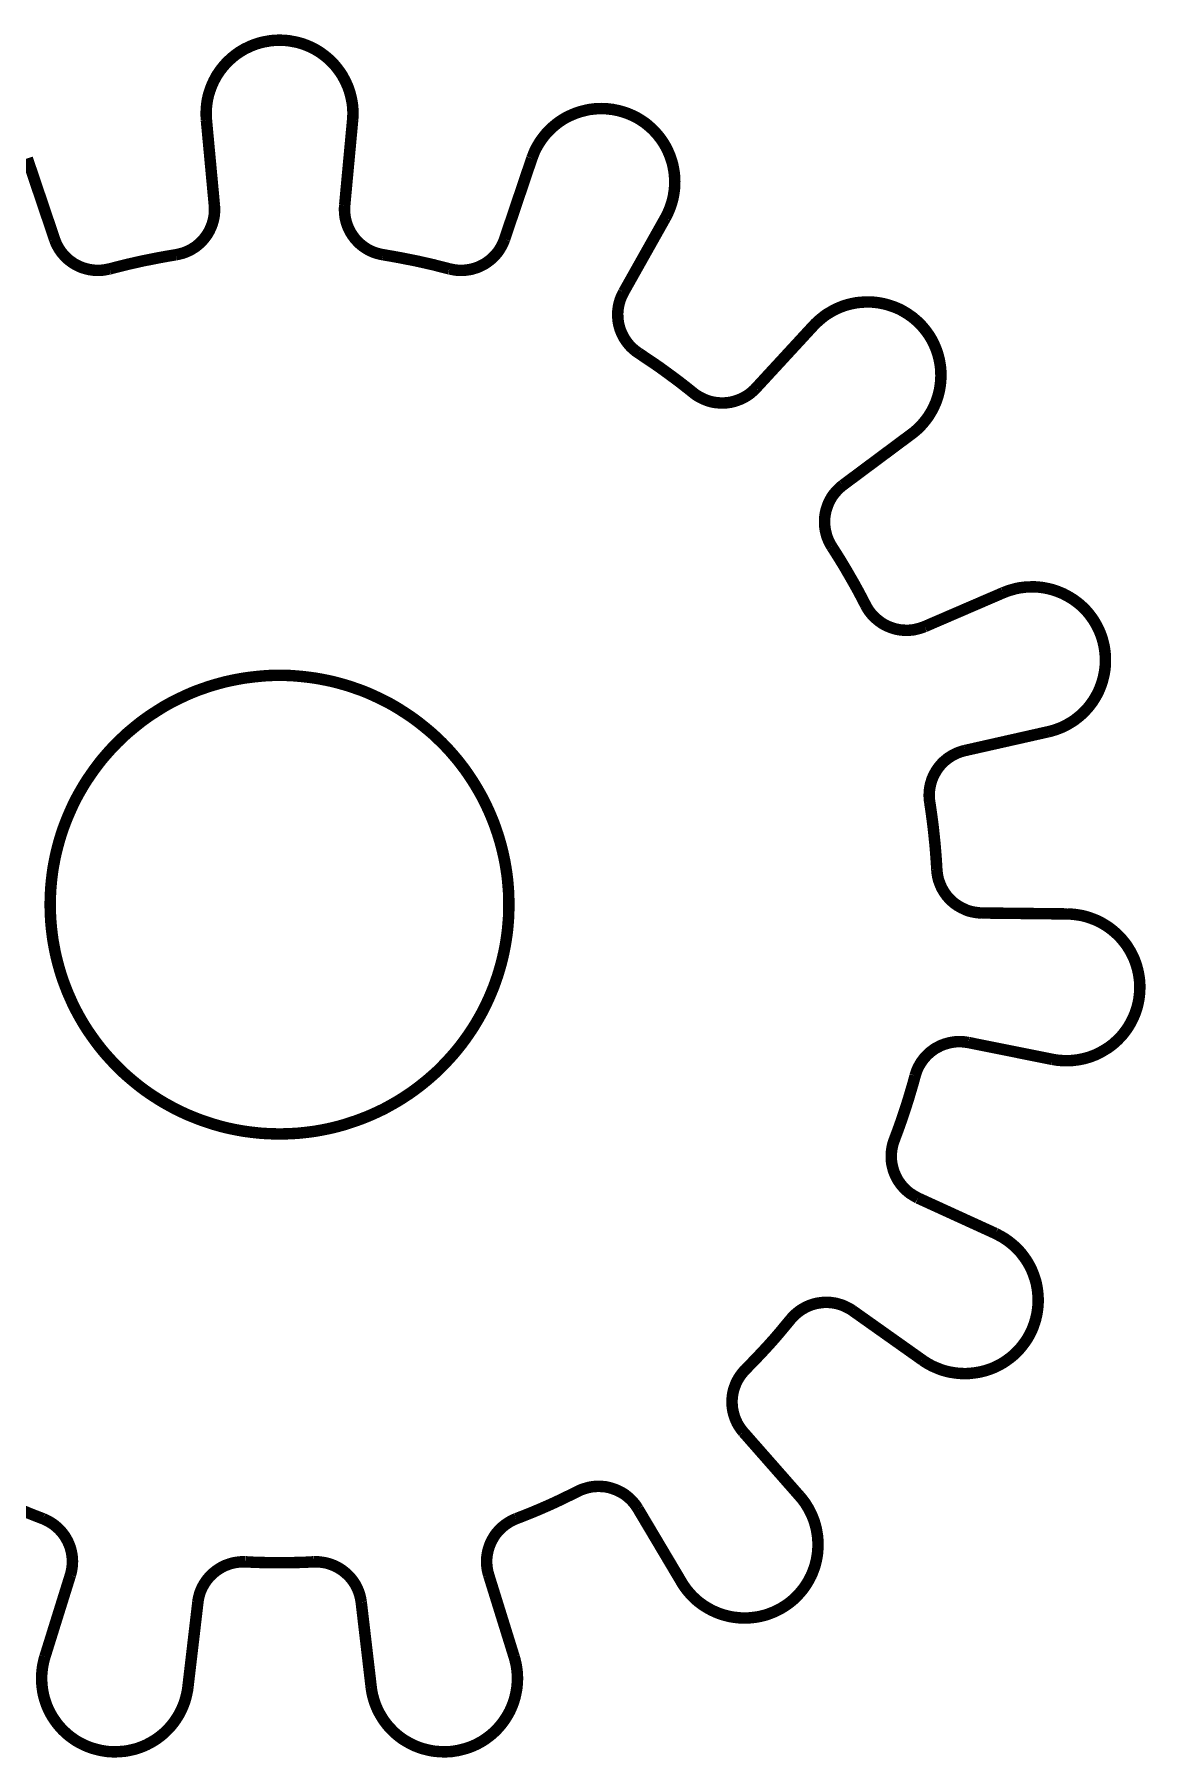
# Model space of a CAD drawing. Extents: x 1.1 to 21.8, y 1.7 to 15.4.
# Drawn here: x 5.935 to 6.889, y 10.286 to 11.765 of the extents above; entities that cross this region are included whole.
import ezdxf

# ---------------------------------------------------------------- set-up
doc = ezdxf.new("R2010")
doc.units = 0
doc.layers.get('0').update_dxf_attribs({"linetype": 'CONTINUOUS'})

msp = doc.modelspace()

# ---------------------------------------------------------------- linework, layer by layer
at = {"color": 0, "const_width": 0.00985}
for points in [[(6.20833, 11.691), (6.20856, 11.6936), (6.20861, 11.6961), (6.20861, 11.6986), (6.2085, 11.7011), (6.20828, 11.7037), (6.20796, 11.7062), (6.20751, 11.7087), (6.20697, 11.7111), (6.20638, 11.7136), (6.20568, 11.716), (6.20486, 11.7184), (6.20394, 11.7208), (6.2029, 11.723), (6.20182, 11.7253), (6.20063, 11.7275), (6.19938, 11.7298), (6.19803, 11.7319), (6.19656, 11.7339), (6.19504, 11.7359), (6.19347, 11.7379), (6.19179, 11.7398), (6.19, 11.7416), (6.18821, 11.7433), (6.18631, 11.745), (6.18431, 11.7466), (6.18229, 11.7481), (6.18024, 11.7496), (6.17589, 11.7522), (6.17367, 11.7533), (6.17139, 11.7544), (6.16906, 11.7554), (6.16667, 11.7563), (6.16428, 11.7571), (6.16183, 11.7578), (6.1594, 11.7584), (6.15696, 11.7588), (6.15446, 11.7593), (6.15192, 11.7596), (6.14942, 11.7598), (6.14692, 11.7599), (6.14437, 11.7599), (6.14182, 11.7598), (6.13932, 11.7596), (6.13683, 11.7593), (6.13433, 11.7588), (6.13183, 11.7584), (6.12939, 11.7578), (6.12696, 11.7571), (6.12457, 11.7563), (6.12224, 11.7554), (6.1199, 11.7544), (6.11762, 11.7533), (6.11535, 11.7522), (6.11317, 11.7509), (6.11106, 11.7496), (6.10894, 11.7481), (6.10693, 11.7466), (6.10499, 11.745), (6.10308, 11.7433), (6.10124, 11.7416), (6.0995, 11.7398), (6.09782, 11.7379), (6.09619, 11.7359), (6.09467, 11.7339), (6.09326, 11.7319), (6.09185, 11.7298), (6.0906, 11.7275), (6.08942, 11.7253), (6.08832, 11.723), (6.08735, 11.7208), (6.08643, 11.7184), (6.08561, 11.716), (6.08485, 11.7136), (6.08425, 11.7111), (6.08371, 11.7087), (6.08333, 11.7062), (6.08301, 11.7037), (6.08279, 11.7011), (6.08268, 11.6986), (6.08263, 11.6961), (6.08274, 11.6936), (6.0829, 11.691)], [(6.47678, 11.6073), (6.47797, 11.6095), (6.47906, 11.6118), (6.48008, 11.6142), (6.48101, 11.6165), (6.48182, 11.6189), (6.48253, 11.6213), (6.48318, 11.6237), (6.48372, 11.6262), (6.4841, 11.6287), (6.48449, 11.6312), (6.48469, 11.6337), (6.48481, 11.6362), (6.48486, 11.6388), (6.48475, 11.6413), (6.4846, 11.6438), (6.48432, 11.6463), (6.48394, 11.6488), (6.48346, 11.6513), (6.48292, 11.6538), (6.48221, 11.6562), (6.48144, 11.6586), (6.48058, 11.661), (6.4796, 11.6633), (6.47857, 11.6656), (6.47743, 11.6679), (6.47618, 11.6701), (6.47488, 11.6722), (6.47347, 11.6743), (6.47043, 11.6783), (6.46875, 11.6802), (6.46701, 11.6821), (6.46522, 11.6839), (6.46338, 11.6855), (6.46143, 11.6872), (6.45947, 11.6888), (6.45742, 11.6902), (6.45529, 11.6916), (6.45313, 11.6929), (6.4509, 11.6941), (6.44862, 11.6952), (6.44635, 11.6962), (6.44396, 11.6972), (6.44157, 11.698), (6.43918, 11.6987), (6.43674, 11.6994), (6.43425, 11.6999), (6.43181, 11.7004), (6.42925, 11.7007), (6.42676, 11.701), (6.42426, 11.7011), (6.42171, 11.7012), (6.41922, 11.7011), (6.41667, 11.701), (6.41417, 11.7007), (6.41168, 11.7004), (6.40918, 11.6999), (6.40674, 11.6993), (6.40429, 11.6987), (6.40186, 11.6979), (6.39953, 11.6971), (6.39714, 11.6961), (6.39486, 11.6951), (6.39258, 11.694), (6.39035, 11.6928), (6.38824, 11.6915), (6.38612, 11.6901), (6.38406, 11.6886), (6.38206, 11.687), (6.38015, 11.6854), (6.37831, 11.6837), (6.37651, 11.6819), (6.37478, 11.6801), (6.37315, 11.6781), (6.37158, 11.6761), (6.37011, 11.6741), (6.36871, 11.672), (6.3674, 11.6698), (6.36615, 11.6676), (6.36501, 11.6654), (6.36399, 11.6631), (6.36307, 11.6607), (6.36219, 11.6584)], [(6.08968, 11.6182), (6.0829, 11.691)], [(6.20156, 11.6182), (6.20833, 11.691)], [(5.95253, 11.589), (5.9291, 11.6584)], [(6.33876, 11.589), (6.36219, 11.6584)], [(6.05669, 11.5757), (6.05871, 11.5761), (6.06071, 11.5766), (6.06267, 11.5771), (6.06456, 11.5778), (6.06646, 11.5786), (6.06831, 11.5794), (6.0701, 11.5804), (6.07183, 11.5815), (6.07357, 11.5826), (6.07519, 11.5839), (6.07671, 11.5852), (6.07824, 11.5866), (6.07964, 11.5881), (6.08094, 11.5896), (6.08219, 11.5913), (6.08339, 11.5929), (6.08447, 11.5946), (6.08544, 11.5965), (6.08632, 11.5983), (6.08713, 11.6002), (6.08783, 11.6021), (6.08843, 11.6041), (6.08892, 11.606), (6.08931, 11.608), (6.08963, 11.61), (6.08979, 11.6121), (6.08985, 11.6142), (6.08985, 11.6162), (6.08968, 11.6182)], [(6.20156, 11.6182), (6.20144, 11.6162), (6.20139, 11.6142), (6.2015, 11.6121), (6.20167, 11.61), (6.20193, 11.608), (6.20231, 11.606), (6.20281, 11.6041), (6.2034, 11.6021), (6.2041, 11.6002), (6.20492, 11.5983), (6.20578, 11.5965), (6.20682, 11.5946), (6.2079, 11.5929), (6.20904, 11.5913), (6.21029, 11.5896), (6.21164, 11.5881), (6.21306, 11.5866), (6.21451, 11.5852), (6.2161, 11.5839), (6.21772, 11.5826), (6.2194, 11.5815), (6.22114, 11.5804), (6.22293, 11.5794), (6.22478, 11.5786), (6.22667, 11.5778), (6.22863, 11.5771), (6.23058, 11.5766), (6.23258, 11.5761), (6.2346, 11.5757)], [(6.44097, 11.5436), (6.47678, 11.6073)], [(5.95253, 11.589), (5.95324, 11.5871), (5.954, 11.5852), (5.95492, 11.5834), (5.95589, 11.5817), (5.95697, 11.5799), (5.95817, 11.5782), (5.95942, 11.5766), (5.96078, 11.5751), (5.96218, 11.5736), (5.96365, 11.5722), (5.96522, 11.5709), (5.96685, 11.5697), (5.96853, 11.5685), (5.97032, 11.5674), (5.97211, 11.5665), (5.97396, 11.5656), (5.97586, 11.5648), (5.97775, 11.5642), (5.97976, 11.5636), (5.98172, 11.5631), (5.98372, 11.5628), (5.98579, 11.5625), (5.98779, 11.5623), (5.98986, 11.5623), (5.99192, 11.5623), (5.99393, 11.5625), (5.99593, 11.5628), (5.99794, 11.5632), (5.99994, 11.5636)], [(6.29129, 11.5636), (6.29329, 11.5632), (6.29531, 11.5628), (6.29731, 11.5625), (6.29937, 11.5623), (6.30143, 11.5623), (6.30344, 11.5623), (6.3055, 11.5625), (6.30751, 11.5628), (6.30951, 11.5631), (6.31153, 11.5636), (6.31347, 11.5642), (6.31543, 11.5648), (6.31728, 11.5656), (6.31912, 11.5665), (6.32096, 11.5674), (6.32269, 11.5685), (6.32438, 11.5697), (6.32601, 11.5709), (6.32758, 11.5722), (6.32904, 11.5736), (6.33051, 11.5751), (6.33182, 11.5766), (6.33311, 11.5782), (6.33425, 11.5799), (6.33535, 11.5817), (6.33637, 11.5834), (6.33724, 11.5852), (6.33806, 11.5871), (6.33876, 11.589)], [(6.05669, 11.5757), (6.04953, 11.5745), (6.04237, 11.5732), (6.03526, 11.5718), (6.02815, 11.5704), (6.02111, 11.5688), (6.014, 11.5672), (6.007, 11.5654), (5.99994, 11.5636)], [(6.29129, 11.5636), (6.28429, 11.5654), (6.27724, 11.5672), (6.27018, 11.5688), (6.26307, 11.5704), (6.25597, 11.5718), (6.24886, 11.5732), (6.24169, 11.5745), (6.2346, 11.5757)], [(6.44097, 11.5436), (6.44, 11.5417), (6.43913, 11.5399), (6.43837, 11.538), (6.43772, 11.5361), (6.43718, 11.5341), (6.43668, 11.5321), (6.43636, 11.5301), (6.43608, 11.5281), (6.43593, 11.526), (6.43593, 11.524), (6.43599, 11.5219), (6.43614, 11.5199), (6.43642, 11.5178), (6.43679, 11.5158), (6.43728, 11.5139), (6.43788, 11.5119), (6.43858, 11.51), (6.4394, 11.5081), (6.44026, 11.5063), (6.44125, 11.5045), (6.44233, 11.5028), (6.44347, 11.5011), (6.44472, 11.4995), (6.44601, 11.4979), (6.44749, 11.4964), (6.44894, 11.495), (6.45053, 11.4937), (6.4521, 11.4924), (6.45383, 11.4913)], [(6.68793, 11.4217), (6.68994, 11.4232), (6.69189, 11.4249), (6.69374, 11.4265), (6.69553, 11.4283), (6.69726, 11.4302), (6.69889, 11.4321), (6.70047, 11.4341), (6.70199, 11.4361), (6.70335, 11.4382), (6.70469, 11.4404), (6.70594, 11.4425), (6.70811, 11.4471), (6.7091, 11.4494), (6.71072, 11.4542), (6.71137, 11.4567), (6.71197, 11.4591), (6.7124, 11.4616), (6.71278, 11.4641), (6.71306, 11.4666), (6.71322, 11.4691), (6.71332, 11.4716), (6.71326, 11.4742), (6.71317, 11.4767), (6.71294, 11.4792), (6.71257, 11.4817), (6.71213, 11.4842), (6.71164, 11.4867), (6.71099, 11.4891), (6.71029, 11.4915), (6.70947, 11.4939), (6.70856, 11.4962), (6.70751, 11.4986), (6.70643, 11.5009), (6.70524, 11.5031), (6.70394, 11.5053), (6.70258, 11.5074), (6.70111, 11.5094), (6.6996, 11.5114), (6.69797, 11.5134), (6.69629, 11.5153), (6.6945, 11.5171), (6.69271, 11.5188), (6.68881, 11.5221), (6.68679, 11.5235), (6.68468, 11.525), (6.68257, 11.5263), (6.68033, 11.5276), (6.67811, 11.5288), (6.67583, 11.5298), (6.6735, 11.5308), (6.67111, 11.5316), (6.66872, 11.5324), (6.66629, 11.5331), (6.66385, 11.5337), (6.66135, 11.5342), (6.65886, 11.5346), (6.65636, 11.5349), (6.65386, 11.5351), (6.65132, 11.5352), (6.64882, 11.5352), (6.64626, 11.535), (6.64378, 11.5348), (6.64128, 11.5346), (6.63878, 11.5341), (6.63629, 11.5336), (6.63385, 11.533), (6.6314, 11.5323), (6.62901, 11.5315), (6.62668, 11.5306), (6.62435, 11.5296), (6.62207, 11.5285), (6.61985, 11.5273), (6.61768, 11.526), (6.6155, 11.5247), (6.61344, 11.5233), (6.61143, 11.5217), (6.60949, 11.5201), (6.60758, 11.5184), (6.60574, 11.5167), (6.604, 11.5149)], [(6.55442, 11.4611), (6.604, 11.5149)], [(6.50071, 11.4572), (6.49507, 11.4617), (6.48931, 11.4662), (6.48356, 11.4705), (6.47771, 11.4748), (6.47179, 11.4791), (6.46588, 11.4832), (6.45985, 11.4872), (6.45383, 11.4913)], [(6.50071, 11.4572), (6.50233, 11.4559), (6.50401, 11.4548), (6.50581, 11.4537), (6.5076, 11.4528), (6.50944, 11.4519), (6.51129, 11.4511), (6.51324, 11.4504), (6.51519, 11.4498), (6.51714, 11.4493), (6.51921, 11.4489), (6.52121, 11.4487), (6.52322, 11.4485), (6.52528, 11.4484), (6.52735, 11.4485), (6.52935, 11.4486), (6.53142, 11.4489), (6.53342, 11.4492), (6.53543, 11.4497), (6.53738, 11.4503), (6.53928, 11.451), (6.54118, 11.4517), (6.54303, 11.4526), (6.54486, 11.4535), (6.5466, 11.4546), (6.54829, 11.4557), (6.54992, 11.4569), (6.55149, 11.4583), (6.553, 11.4596), (6.55442, 11.4611)], [(6.62929, 11.378), (6.68793, 11.4217)], [(6.62929, 11.378), (6.62765, 11.3767), (6.62614, 11.3754), (6.62468, 11.3739), (6.62326, 11.3724), (6.62196, 11.3709), (6.62071, 11.3693), (6.61957, 11.3676), (6.61854, 11.3658), (6.61757, 11.364), (6.61669, 11.3621), (6.61594, 11.3602), (6.61529, 11.3583), (6.61469, 11.3563), (6.61426, 11.3544), (6.61388, 11.3524), (6.61361, 11.3503), (6.61344, 11.3483), (6.61344, 11.3462), (6.6135, 11.3442), (6.61367, 11.3422), (6.61393, 11.3402), (6.61431, 11.3381), (6.61481, 11.3362), (6.61535, 11.3342), (6.61604, 11.3323), (6.61686, 11.3303), (6.61774, 11.3286), (6.61871, 11.3267), (6.61974, 11.325)], [(6.64876, 11.2747), (6.6454, 11.2812), (6.64199, 11.2876), (6.63851, 11.2939), (6.63124, 11.3065), (6.6275, 11.3127), (6.62364, 11.3189), (6.61974, 11.325)], [(6.69938, 11.2565), (6.7666, 11.2855)], [(6.80533, 11.1662), (6.80778, 11.1668), (6.81022, 11.1675), (6.81261, 11.1683), (6.815, 11.1692), (6.81733, 11.1701), (6.81961, 11.1712), (6.82183, 11.1724), (6.824, 11.1737), (6.82617, 11.175), (6.82824, 11.1764), (6.83024, 11.178), (6.83219, 11.1795), (6.8341, 11.1812), (6.83594, 11.1829), (6.83768, 11.1848), (6.83936, 11.1866), (6.84099, 11.1886), (6.8425, 11.1906), (6.84397, 11.1927), (6.84526, 11.1948), (6.84657, 11.197), (6.84776, 11.1992), (6.84885, 11.2015), (6.84983, 11.2038), (6.85075, 11.2062), (6.85157, 11.2086), (6.85226, 11.211), (6.85286, 11.2134), (6.8534, 11.2159), (6.85385, 11.2184), (6.85417, 11.2209), (6.85439, 11.2234), (6.85449, 11.226), (6.85449, 11.2285), (6.85444, 11.231), (6.85422, 11.2335), (6.85394, 11.236), (6.85357, 11.2385), (6.85308, 11.241), (6.85249, 11.2434), (6.85183, 11.2459), (6.85101, 11.2483), (6.85015, 11.2507), (6.84918, 11.253), (6.8481, 11.2553), (6.84694, 11.2575), (6.84571, 11.2597), (6.8444, 11.2619), (6.84299, 11.2639), (6.84147, 11.266), (6.8399, 11.268), (6.83826, 11.2699), (6.83653, 11.2717), (6.83469, 11.2735), (6.83285, 11.2752), (6.83089, 11.2768), (6.82889, 11.2783), (6.82682, 11.2798), (6.82471, 11.2811), (6.82254, 11.2824), (6.82032, 11.2836), (6.81803, 11.2848), (6.81575, 11.2857), (6.81337, 11.2867), (6.81104, 11.2875), (6.8086, 11.2883), (6.80615, 11.2889), (6.80365, 11.2894), (6.80122, 11.2899), (6.79872, 11.2902), (6.79617, 11.2905), (6.79368, 11.2906), (6.79113, 11.2906), (6.78863, 11.2905), (6.78608, 11.2904), (6.78358, 11.2901), (6.78108, 11.2898), (6.7786, 11.2893), (6.77615, 11.2887), (6.77371, 11.288), (6.77126, 11.2873), (6.76893, 11.2864), (6.7666, 11.2855)], [(6.64876, 11.2747), (6.64974, 11.2729), (6.65076, 11.2712), (6.65196, 11.2695), (6.65321, 11.2679), (6.65451, 11.2663), (6.65593, 11.2649), (6.65739, 11.2635), (6.65896, 11.2622), (6.6606, 11.2609), (6.66228, 11.2597), (6.66401, 11.2586), (6.66581, 11.2577), (6.66764, 11.2568), (6.66954, 11.256), (6.67144, 11.2553), (6.67339, 11.2547), (6.6754, 11.2542), (6.6774, 11.2538), (6.67942, 11.2535), (6.68143, 11.2534), (6.68349, 11.2533), (6.68554, 11.2533), (6.68756, 11.2535), (6.68961, 11.2537), (6.69163, 11.2541), (6.69358, 11.2546), (6.69558, 11.2551), (6.69749, 11.2558), (6.69938, 11.2565)], [(6.734, 11.1501), (6.80533, 11.1662)], [(6.734, 11.1501), (6.73199, 11.1496), (6.73004, 11.149), (6.72814, 11.1483), (6.72624, 11.1475), (6.72439, 11.1466), (6.7226, 11.1456), (6.72086, 11.1445), (6.71918, 11.1434), (6.71604, 11.1408), (6.71457, 11.1394), (6.71317, 11.1379), (6.71186, 11.1363), (6.71061, 11.1347), (6.70947, 11.133), (6.70844, 11.1312), (6.70747, 11.1294), (6.7066, 11.1276), (6.70578, 11.1257), (6.70514, 11.1237), (6.70454, 11.1218), (6.7041, 11.1198), (6.70372, 11.1178), (6.70344, 11.1158), (6.70329, 11.1137), (6.70324, 11.1117), (6.70329, 11.1097), (6.70344, 11.1076), (6.70372, 11.1056)], [(6.70979, 11.0479), (6.70936, 11.0551), (6.70882, 11.0624), (6.70822, 11.0696), (6.70671, 11.084), (6.70578, 11.0913), (6.70481, 11.0984), (6.70372, 11.1056)], [(6.70979, 11.0479), (6.70996, 11.0458), (6.71024, 11.0438), (6.71061, 11.0418), (6.71104, 11.0398), (6.71164, 11.0379), (6.71235, 11.036), (6.71311, 11.0341), (6.71397, 11.0322), (6.71496, 11.0304), (6.71599, 11.0287), (6.71718, 11.027), (6.71837, 11.0253), (6.71972, 11.0238), (6.72114, 11.0223), (6.7226, 11.0209), (6.72412, 11.0195), (6.72575, 11.0183), (6.72743, 11.0171), (6.72917, 11.0161), (6.73096, 11.0151), (6.73281, 11.0142), (6.73465, 11.0133), (6.7366, 11.0126), (6.73856, 11.012), (6.7405, 11.0116), (6.74251, 11.0112), (6.74457, 11.0109), (6.74658, 11.0107), (6.74864, 11.0106)], [(6.74864, 11.0106), (6.82178, 11.0098)], [(6.80865, 10.885), (6.81114, 10.8846), (6.81364, 10.8842), (6.81619, 10.884), (6.81868, 10.8838), (6.82124, 10.8838), (6.82374, 10.8838), (6.82628, 10.884), (6.82878, 10.8843), (6.83128, 10.8846), (6.83376, 10.8851), (6.83621, 10.8856), (6.83865, 10.8863), (6.8411, 10.887), (6.84343, 10.8879), (6.84581, 10.8888), (6.8481, 10.8899), (6.85037, 10.891), (6.85254, 10.8923), (6.85471, 10.8936), (6.85682, 10.8949), (6.85889, 10.8964), (6.86083, 10.8979), (6.86279, 10.8996), (6.86464, 10.9013), (6.86643, 10.9031), (6.86817, 10.9049), (6.86979, 10.9068), (6.87136, 10.9089), (6.87283, 10.9109), (6.87424, 10.913), (6.87554, 10.9152), (6.87674, 10.9174), (6.87788, 10.9197), (6.8789, 10.9219), (6.87989, 10.9243), (6.88075, 10.9267), (6.88151, 10.929), (6.88217, 10.9315), (6.88271, 10.934), (6.88319, 10.9364), (6.88351, 10.9389), (6.88379, 10.9415), (6.88396, 10.944), (6.884, 10.9465), (6.884, 10.949), (6.88385, 10.9516), (6.88363, 10.954), (6.88325, 10.9565), (6.88282, 10.959), (6.88226, 10.9615), (6.88162, 10.964), (6.88092, 10.9664), (6.88004, 10.9688), (6.87918, 10.9711), (6.87815, 10.9734), (6.87701, 10.9757), (6.87582, 10.9779), (6.87451, 10.98), (6.87315, 10.9822), (6.87169, 10.9843), (6.87011, 10.9862), (6.86849, 10.9882), (6.86681, 10.9901), (6.86501, 10.9919), (6.86322, 10.9935), (6.86128, 10.9952), (6.85932, 10.9968), (6.85732, 10.9983), (6.85519, 10.9997), (6.85303, 11.001), (6.85086, 11.0023), (6.84858, 11.0034), (6.84631, 11.0045), (6.84397, 11.0054), (6.84158, 11.0063), (6.83919, 11.0071), (6.83675, 11.0078), (6.83431, 11.0084), (6.83182, 11.0088), (6.82932, 11.0092), (6.82682, 11.0095), (6.82433, 11.0097), (6.82178, 11.0098)], [(6.73693, 10.8994), (6.73492, 10.8997), (6.73292, 10.9), (6.73085, 10.9001), (6.72879, 10.9001), (6.72678, 10.9001), (6.72472, 10.8999), (6.72271, 10.8996), (6.72071, 10.8992), (6.71875, 10.8987), (6.71674, 10.8981), (6.71485, 10.8974), (6.71294, 10.8967), (6.71115, 10.8957), (6.70931, 10.8948), (6.70757, 10.8937), (6.70594, 10.8925), (6.70432, 10.8913), (6.70275, 10.8899), (6.70128, 10.8885), (6.69987, 10.887), (6.69857, 10.8855), (6.69732, 10.8838), (6.69618, 10.8822), (6.6951, 10.8804), (6.69412, 10.8786), (6.69325, 10.8768), (6.69243, 10.8749), (6.69179, 10.8729), (6.69119, 10.871)], [(6.73693, 10.8994), (6.80865, 10.885)], [(6.67329, 10.8158), (6.67583, 10.8226), (6.67828, 10.8294), (6.68067, 10.8363), (6.68294, 10.8432), (6.68517, 10.8501), (6.68929, 10.864), (6.69119, 10.871)], [(6.67329, 10.8158), (6.67258, 10.8139), (6.67199, 10.812), (6.67156, 10.8099), (6.67117, 10.8079), (6.6709, 10.8059), (6.67074, 10.8039), (6.67068, 10.8018), (6.67074, 10.7998), (6.67085, 10.7977), (6.67111, 10.7957), (6.6715, 10.7937), (6.67199, 10.7917), (6.67253, 10.7898), (6.67324, 10.7878), (6.67399, 10.786), (6.67486, 10.7841), (6.67578, 10.7823), (6.67686, 10.7805), (6.678, 10.7789), (6.67925, 10.7772), (6.68056, 10.7757), (6.68197, 10.7741), (6.68343, 10.7727), (6.68494, 10.7714), (6.68658, 10.7701), (6.68826, 10.769), (6.69, 10.7679), (6.69179, 10.7669), (6.69358, 10.7659)], [(6.69358, 10.7659), (6.7601, 10.7355)], [(6.69738, 10.6268), (6.69943, 10.6254), (6.70161, 10.624), (6.70378, 10.6228), (6.70606, 10.6216), (6.70833, 10.6206), (6.713, 10.6187), (6.71544, 10.6179), (6.71783, 10.6172), (6.72026, 10.6166), (6.72276, 10.6162), (6.72526, 10.6158), (6.72775, 10.6155), (6.73031, 10.6153), (6.73281, 10.6152), (6.73535, 10.6152), (6.73785, 10.6153), (6.7404, 10.6156), (6.74289, 10.6159), (6.74539, 10.6163), (6.74783, 10.6168), (6.75032, 10.6174), (6.75271, 10.6181), (6.7551, 10.6189), (6.75749, 10.6198), (6.75982, 10.6208), (6.7621, 10.6219), (6.76432, 10.6231), (6.7665, 10.6243), (6.76861, 10.6257), (6.77067, 10.6272), (6.77274, 10.6287), (6.77468, 10.6303), (6.77658, 10.6319), (6.77838, 10.6337), (6.78011, 10.6355), (6.78179, 10.6374), (6.78336, 10.6394), (6.78489, 10.6414), (6.78635, 10.6435), (6.78771, 10.6456), (6.78896, 10.6478), (6.79015, 10.65), (6.79124, 10.6523), (6.79221, 10.6546), (6.79308, 10.657), (6.79389, 10.6594), (6.7946, 10.6618), (6.79519, 10.6643), (6.79574, 10.6667), (6.79611, 10.6692), (6.79644, 10.6718), (6.79665, 10.6743), (6.79676, 10.6768), (6.79676, 10.6793), (6.79665, 10.6818), (6.79644, 10.6843), (6.79617, 10.6868), (6.79579, 10.6893), (6.79531, 10.6918), (6.79471, 10.6943), (6.794, 10.6967), (6.79318, 10.6991), (6.79232, 10.7014), (6.79135, 10.7038), (6.79025, 10.7061), (6.78911, 10.7083), (6.78787, 10.7105), (6.78651, 10.7127), (6.7851, 10.7147), (6.78358, 10.7167), (6.78201, 10.7188), (6.78033, 10.7207), (6.7786, 10.7224), (6.77681, 10.7242), (6.7749, 10.7259), (6.77294, 10.7275), (6.77094, 10.7291), (6.76888, 10.7305), (6.76676, 10.7319), (6.7646, 10.7331), (6.76237, 10.7343), (6.7601, 10.7355)], [(6.63769, 10.6691), (6.63596, 10.6703), (6.63422, 10.6713), (6.63238, 10.6722), (6.63053, 10.6731), (6.62864, 10.6739), (6.62674, 10.6745), (6.62472, 10.6751), (6.62278, 10.6756), (6.62076, 10.6759), (6.61871, 10.6762), (6.61669, 10.6763), (6.61464, 10.6763), (6.61257, 10.6763), (6.61057, 10.6761), (6.60856, 10.6758), (6.60656, 10.6755), (6.60454, 10.675), (6.6026, 10.6744), (6.60069, 10.6737), (6.59879, 10.6729), (6.59694, 10.672), (6.59517, 10.671), (6.59343, 10.67), (6.59174, 10.6688), (6.59011, 10.6675), (6.58854, 10.6662), (6.58708, 10.6648), (6.58567, 10.6634), (6.58431, 10.6618)], [(6.54551, 10.6187), (6.55062, 10.6239), (6.55561, 10.6291), (6.5606, 10.6344), (6.56549, 10.6397), (6.57032, 10.6451), (6.57503, 10.6506), (6.57969, 10.6562), (6.58431, 10.6618)], [(6.63769, 10.6691), (6.69738, 10.6268)], [(6.54551, 10.6187), (6.54411, 10.6172), (6.54281, 10.6156), (6.54156, 10.614), (6.54036, 10.6123), (6.53933, 10.6106), (6.53836, 10.6088), (6.53743, 10.6069), (6.53668, 10.605), (6.53597, 10.6031), (6.53538, 10.6012), (6.53489, 10.5992), (6.5345, 10.5972), (6.53424, 10.5952), (6.53407, 10.5932), (6.53401, 10.5911), (6.53407, 10.589), (6.53418, 10.587), (6.53444, 10.585), (6.53483, 10.583), (6.53526, 10.581), (6.53586, 10.579), (6.53651, 10.5771), (6.53728, 10.5752), (6.53814, 10.5733), (6.53907, 10.5715), (6.54015, 10.5698), (6.54129, 10.5681), (6.54249, 10.5665), (6.54378, 10.5649)], [(6.54378, 10.5649), (6.59212, 10.5099)], [(5.88965, 10.5141), (5.89611, 10.5109), (5.90267, 10.5077), (5.90924, 10.5046), (5.91585, 10.5016), (5.92247, 10.4987), (5.92914, 10.4959), (5.93587, 10.4932), (5.94265, 10.4906)], [(6.34864, 10.4906), (6.35536, 10.4932), (6.36208, 10.4959), (6.36876, 10.4987), (6.37543, 10.5016), (6.38206, 10.5046), (6.38861, 10.5077), (6.40164, 10.5141)], [(6.45329, 10.4991), (6.45221, 10.5008), (6.45107, 10.5025), (6.44976, 10.5041), (6.44846, 10.5056), (6.447, 10.5071), (6.44553, 10.5085), (6.44396, 10.5098), (6.44233, 10.5111), (6.44065, 10.5122), (6.43886, 10.5133), (6.43707, 10.5142), (6.43522, 10.5151), (6.43332, 10.5158), (6.43143, 10.5165), (6.42947, 10.5171), (6.42746, 10.5176), (6.42546, 10.518), (6.42339, 10.5182), (6.42139, 10.5183), (6.41932, 10.5184), (6.41732, 10.5183), (6.41525, 10.5182), (6.41325, 10.5179), (6.41118, 10.5175), (6.40924, 10.517), (6.40728, 10.5164), (6.40533, 10.5158), (6.40349, 10.515), (6.40164, 10.5141)], [(6.45329, 10.4991), (6.49067, 10.4362)], [(6.49067, 10.4362), (6.49197, 10.434), (6.49338, 10.432), (6.4949, 10.4299), (6.49647, 10.428), (6.4981, 10.4261), (6.49983, 10.4242), (6.50353, 10.4207), (6.50549, 10.4191), (6.50749, 10.4176), (6.50956, 10.4161), (6.51167, 10.4148), (6.51383, 10.4135), (6.51606, 10.4123), (6.51833, 10.4112), (6.52061, 10.4102), (6.523, 10.4092), (6.52539, 10.4084), (6.52778, 10.4077), (6.53022, 10.4071), (6.53271, 10.4065), (6.53515, 10.4061), (6.53771, 10.4058), (6.54021, 10.4055), (6.54275, 10.4054), (6.54525, 10.4053), (6.54779, 10.4054), (6.55029, 10.4056), (6.55279, 10.4059), (6.55528, 10.4062), (6.55778, 10.4067), (6.56022, 10.4073), (6.56267, 10.4079), (6.56511, 10.4087), (6.56743, 10.4096), (6.56976, 10.4105), (6.5721, 10.4116), (6.57433, 10.4127), (6.57656, 10.4139), (6.57872, 10.4153), (6.58078, 10.4166), (6.58285, 10.4181), (6.58485, 10.4197), (6.58675, 10.4213), (6.5886, 10.4231), (6.59039, 10.4249), (6.59207, 10.4267), (6.59375, 10.4287), (6.59526, 10.4306), (6.59674, 10.4327), (6.59814, 10.4348), (6.59944, 10.437), (6.60064, 10.4392), (6.60178, 10.4414), (6.60281, 10.4437), (6.60374, 10.4461), (6.6046, 10.4485), (6.60536, 10.4508), (6.60601, 10.4533), (6.60656, 10.4558), (6.60699, 10.4583), (6.60736, 10.4607), (6.60758, 10.4633), (6.60775, 10.4658), (6.60781, 10.4683), (6.60775, 10.4708), (6.60758, 10.4734), (6.60736, 10.4759), (6.60699, 10.4783), (6.60656, 10.4808), (6.60601, 10.4833), (6.60536, 10.4857), (6.6046, 10.4882), (6.60374, 10.4906), (6.60281, 10.4929), (6.60178, 10.4952), (6.60069, 10.4974), (6.59944, 10.4997), (6.59814, 10.5018), (6.59679, 10.504), (6.59526, 10.506), (6.59375, 10.508), (6.59212, 10.5099)], [(5.9661, 10.4421), (5.96664, 10.444), (5.96707, 10.446), (5.96744, 10.448), (5.96767, 10.4501), (5.96783, 10.4521), (5.96789, 10.4542), (5.96778, 10.4562), (5.96761, 10.4582), (5.96733, 10.4602), (5.96696, 10.4622), (5.96647, 10.4643), (5.96588, 10.4662), (5.96517, 10.4681), (5.96436, 10.47), (5.96349, 10.4718), (5.96251, 10.4736), (5.96143, 10.4754), (5.96024, 10.4771), (5.95899, 10.4787), (5.95768, 10.4802), (5.95628, 10.4817), (5.95475, 10.4831), (5.95324, 10.4844), (5.95161, 10.4857), (5.94993, 10.4868), (5.94819, 10.4879), (5.94635, 10.4889), (5.94456, 10.4898), (5.94265, 10.4906)], [(6.34864, 10.4906), (6.34674, 10.4898), (6.34489, 10.4889), (6.3431, 10.4879), (6.34136, 10.4868), (6.33968, 10.4857), (6.33806, 10.4844), (6.33649, 10.4831), (6.33501, 10.4817), (6.33361, 10.4802), (6.33225, 10.4787), (6.331, 10.4771), (6.32986, 10.4754), (6.32878, 10.4736), (6.32781, 10.4718), (6.32688, 10.47), (6.32611, 10.4681), (6.32542, 10.4662), (6.32482, 10.4643), (6.32433, 10.4622), (6.32394, 10.4602), (6.32362, 10.4582), (6.32346, 10.4562), (6.3234, 10.4542), (6.32346, 10.4521), (6.32357, 10.4501), (6.32383, 10.448), (6.32417, 10.446), (6.32465, 10.444), (6.32519, 10.4421)], [(6.11664, 10.4536), (6.11458, 10.4536), (6.11253, 10.4536), (6.11051, 10.4534), (6.10846, 10.4531), (6.10644, 10.4528), (6.10449, 10.4523), (6.10254, 10.4517), (6.10058, 10.451), (6.09868, 10.4503), (6.09685, 10.4494), (6.09506, 10.4484), (6.09332, 10.4473), (6.09164, 10.4462), (6.09, 10.4449), (6.08843, 10.4436), (6.08692, 10.4422), (6.0855, 10.4408), (6.08421, 10.4392), (6.0829, 10.4376), (6.08176, 10.4359), (6.08068, 10.4342), (6.07969, 10.4324), (6.07878, 10.4306), (6.07796, 10.4287), (6.07726, 10.4268), (6.07667, 10.4248), (6.07617, 10.4228), (6.07579, 10.4208), (6.07553, 10.4188)], [(6.11664, 10.4536), (6.12386, 10.4532), (6.13113, 10.453), (6.1384, 10.4528), (6.14561, 10.4528), (6.15289, 10.4528), (6.1601, 10.453), (6.16737, 10.4532), (6.17464, 10.4536)], [(6.21576, 10.4188), (6.21544, 10.4208), (6.21506, 10.4228), (6.21457, 10.4248), (6.21397, 10.4268), (6.21326, 10.4287), (6.21246, 10.4306), (6.21158, 10.4324), (6.21061, 10.4342), (6.20953, 10.4359), (6.20833, 10.4376), (6.20708, 10.4392), (6.20574, 10.4408), (6.20432, 10.4422), (6.20285, 10.4436), (6.20128, 10.4449), (6.19965, 10.4462), (6.19797, 10.4473), (6.19624, 10.4484), (6.19439, 10.4494), (6.19254, 10.4503), (6.19065, 10.451), (6.18875, 10.4517), (6.18679, 10.4523), (6.18479, 10.4528), (6.18278, 10.4531), (6.18078, 10.4534), (6.17871, 10.4536), (6.17665, 10.4536), (6.17464, 10.4536)], [(5.9661, 10.4421), (5.94428, 10.3722)], [(6.32519, 10.4421), (6.34694, 10.3722)], [(6.07553, 10.4188), (6.067, 10.3461)], [(6.21576, 10.4188), (6.22428, 10.3461)], [(5.94428, 10.3722), (5.94358, 10.3698), (5.94299, 10.3673), (5.94249, 10.3649), (5.94206, 10.3624), (5.94179, 10.3599), (5.94157, 10.3574), (5.94146, 10.3548), (5.94146, 10.3523), (5.94157, 10.3498), (5.94174, 10.3473), (5.94206, 10.3448), (5.94243, 10.3423), (5.94293, 10.3398), (5.94353, 10.3373), (5.94422, 10.3349), (5.94504, 10.3325), (5.9459, 10.3301), (5.94689, 10.3278), (5.94797, 10.3255), (5.94911, 10.3233), (5.95036, 10.3211), (5.95171, 10.319), (5.95464, 10.3148), (5.95622, 10.3129), (5.9579, 10.311), (5.95964, 10.3091), (5.96149, 10.3074), (5.96332, 10.3057), (5.96528, 10.3041), (5.96729, 10.3026), (5.96935, 10.3011), (5.97146, 10.2997), (5.97368, 10.2985), (5.97592, 10.2973), (5.97819, 10.2962), (5.98047, 10.2952), (5.98286, 10.2943), (5.98525, 10.2935), (5.98763, 10.2928), (5.99013, 10.2922), (5.99257, 10.2916), (5.99507, 10.2912), (5.99756, 10.2908), (6.00006, 10.2906), (6.00261, 10.2905), (6.00515, 10.2905), (6.00765, 10.2906), (6.01014, 10.2908), (6.01269, 10.291), (6.01519, 10.2914), (6.01764, 10.2919), (6.02013, 10.2925), (6.02257, 10.2931), (6.02496, 10.2939), (6.02735, 10.2948), (6.02968, 10.2957), (6.03196, 10.2968), (6.03418, 10.298), (6.0364, 10.2992), (6.03851, 10.3005), (6.04064, 10.3019), (6.04264, 10.3034), (6.04465, 10.305), (6.04656, 10.3066), (6.04839, 10.3084), (6.05018, 10.3102), (6.05186, 10.312), (6.0535, 10.314), (6.05507, 10.316), (6.05647, 10.318), (6.05789, 10.3202), (6.05919, 10.3223), (6.06039, 10.3245), (6.06147, 10.3268), (6.0625, 10.3291), (6.06342, 10.3314), (6.06429, 10.3338), (6.065, 10.3363), (6.06565, 10.3387), (6.06619, 10.3412), (6.06668, 10.3436), (6.067, 10.3461)], [(6.22428, 10.3461), (6.22461, 10.3436), (6.22504, 10.3412), (6.22558, 10.3387), (6.22624, 10.3363), (6.227, 10.3338), (6.22781, 10.3314), (6.22874, 10.3291), (6.22976, 10.3268), (6.2309, 10.3245), (6.2321, 10.3223), (6.2334, 10.3202), (6.23475, 10.318), (6.23622, 10.316), (6.23774, 10.314), (6.23936, 10.312), (6.2411, 10.3102), (6.24283, 10.3084), (6.24468, 10.3066), (6.24658, 10.305), (6.24858, 10.3034), (6.2506, 10.3019), (6.25271, 10.3005), (6.25489, 10.2992), (6.25706, 10.298), (6.25933, 10.2968), (6.26161, 10.2957), (6.26394, 10.2948), (6.26633, 10.2939), (6.26872, 10.2931), (6.27115, 10.2925), (6.2736, 10.2919), (6.2761, 10.2914), (6.2786, 10.291), (6.28108, 10.2908), (6.28364, 10.2906), (6.28614, 10.2905), (6.28863, 10.2905), (6.29118, 10.2906), (6.29368, 10.2908), (6.29622, 10.2912), (6.29867, 10.2916), (6.30117, 10.2922), (6.3036, 10.2928), (6.30599, 10.2935), (6.30843, 10.2943), (6.31076, 10.2952), (6.3131, 10.2962), (6.31538, 10.2973), (6.3176, 10.2985), (6.31976, 10.2997), (6.32189, 10.3011), (6.32394, 10.3026), (6.32596, 10.3041), (6.3279, 10.3057), (6.32981, 10.3074), (6.3316, 10.3091), (6.33333, 10.311), (6.33501, 10.3129), (6.33658, 10.3148), (6.33811, 10.3169), (6.33951, 10.319), (6.34088, 10.3211), (6.34212, 10.3233), (6.34332, 10.3255), (6.34435, 10.3278), (6.34532, 10.3301), (6.34625, 10.3325), (6.347, 10.3349), (6.34771, 10.3373), (6.34831, 10.3398), (6.34879, 10.3423), (6.34924, 10.3448), (6.3495, 10.3473), (6.34972, 10.3498), (6.34983, 10.3523), (6.34983, 10.3548), (6.34972, 10.3574), (6.3495, 10.3599), (6.34918, 10.3624), (6.34879, 10.3649), (6.34825, 10.3673), (6.34765, 10.3698), (6.34694, 10.3722)]]:
    msp.add_lwpolyline(points, dxfattribs=at)
msp.add_lwpolyline([(6.34244, 11.0177), (6.34239, 11.0229), (6.34224, 11.0281), (6.34185, 11.0332), (6.34142, 11.0384), (6.34082, 11.0435), (6.34006, 11.0486), (6.33919, 11.0537), (6.33817, 11.0587), (6.33703, 11.0637), (6.33578, 11.0687), (6.33436, 11.0737), (6.33285, 11.0786), (6.33117, 11.0835), (6.32943, 11.0883), (6.32747, 11.0931), (6.32547, 11.0978), (6.32329, 11.1025), (6.32101, 11.1072), (6.31863, 11.1117), (6.31608, 11.1162), (6.31347, 11.1206), (6.31071, 11.125), (6.30789, 11.1292), (6.3049, 11.1335), (6.30181, 11.1376), (6.29861, 11.1417), (6.29531, 11.1456), (6.29194, 11.1495), (6.28842, 11.1533), (6.28483, 11.157), (6.28114, 11.1605), (6.27735, 11.1641), (6.27349, 11.1674), (6.26947, 11.1707), (6.26546, 11.1739), (6.26133, 11.177), (6.25711, 11.18), (6.25282, 11.1828), (6.24849, 11.1856), (6.24403, 11.1883), (6.23958, 11.1908), (6.23503, 11.1931), (6.23036, 11.1954), (6.22569, 11.1976), (6.22097, 11.1997), (6.21615, 11.2016), (6.21132, 11.2033), (6.20643, 11.205), (6.20156, 11.2065), (6.19656, 11.2079), (6.19157, 11.2092), (6.18658, 11.2103), (6.18147, 11.2113), (6.17643, 11.2122), (6.17133, 11.2129), (6.16624, 11.2135), (6.16108, 11.214), (6.15593, 11.2144), (6.15076, 11.2146), (6.14561, 11.2146), (6.14046, 11.2146), (6.13531, 11.2144), (6.13021, 11.214), (6.12506, 11.2135), (6.11996, 11.2129), (6.11486, 11.2122), (6.10975, 11.2113), (6.10471, 11.2103), (6.09967, 11.2092), (6.09467, 11.2079), (6.08974, 11.2065), (6.08479, 11.205), (6.07992, 11.2033), (6.07508, 11.2016), (6.07032, 11.1997), (6.06554, 11.1976), (6.06087, 11.1954), (6.05626, 11.1931), (6.05171, 11.1908), (6.04719, 11.1883), (6.04281, 11.1856), (6.03842, 11.1828), (6.03413, 11.18), (6.02989, 11.177), (6.02576, 11.1739), (6.02175, 11.1707), (6.01779, 11.1674), (6.01389, 11.1641), (6.01014, 11.1605), (6.00646, 11.157), (6.00282, 11.1533), (5.99935, 11.1495), (5.99593, 11.1456), (5.99262, 11.1417), (5.98947, 11.1376), (5.98639, 11.1335), (5.9834, 11.1292), (5.98053, 11.125), (5.97775, 11.1206), (5.97515, 11.1162), (5.9726, 11.1117), (5.97021, 11.1072), (5.96793, 11.1025), (5.96582, 11.0978), (5.96376, 11.0931), (5.96186, 11.0883), (5.96007, 11.0835), (5.95839, 11.0786), (5.95687, 11.0737), (5.95551, 11.0687), (5.95421, 11.0637), (5.95307, 11.0587), (5.9521, 11.0537), (5.95117, 11.0486), (5.95047, 11.0435), (5.94987, 11.0384), (5.94938, 11.0332), (5.94906, 11.0281), (5.94883, 11.0229), (5.94879, 11.0177), (5.94883, 11.0126), (5.94906, 11.0075), (5.94938, 11.0023), (5.94987, 10.9972), (5.95047, 10.9921), (5.95117, 10.987), (5.9521, 10.9819), (5.95307, 10.9768), (5.95421, 10.9718), (5.95551, 10.9668), (5.95687, 10.9619), (5.95839, 10.9569), (5.96007, 10.952), (5.96186, 10.9472), (5.96376, 10.9424), (5.96582, 10.9377), (5.96793, 10.933), (5.97021, 10.9284), (5.9726, 10.9238), (5.97515, 10.9193), (5.97775, 10.9149), (5.98053, 10.9105), (5.9834, 10.9063), (5.98639, 10.9021), (5.98947, 10.8979), (5.99262, 10.8939), (5.99593, 10.8899), (5.99935, 10.8861), (6.00282, 10.8823), (6.00646, 10.8786), (6.01014, 10.8749), (6.01389, 10.8715), (6.01779, 10.8681), (6.02175, 10.8648), (6.02576, 10.8616), (6.02989, 10.8585), (6.03413, 10.8555), (6.03842, 10.8527), (6.04281, 10.8499), (6.04719, 10.8473), (6.05171, 10.8448), (6.05626, 10.8423), (6.06087, 10.8401), (6.06554, 10.8379), (6.07032, 10.8359), (6.07508, 10.834), (6.07992, 10.8322), (6.08479, 10.8306), (6.08974, 10.829), (6.09467, 10.8276), (6.09967, 10.8263), (6.10471, 10.8252), (6.10975, 10.8242), (6.11486, 10.8233), (6.11996, 10.8226), (6.12506, 10.822), (6.13021, 10.8215), (6.13531, 10.8212), (6.14046, 10.821), (6.14561, 10.8209), (6.15076, 10.821), (6.15593, 10.8212), (6.16108, 10.8215), (6.16624, 10.822), (6.17133, 10.8226), (6.17643, 10.8233), (6.18147, 10.8242), (6.18658, 10.8252), (6.19157, 10.8263), (6.19656, 10.8276), (6.20156, 10.829), (6.20643, 10.8306), (6.21132, 10.8322), (6.21615, 10.834), (6.22097, 10.8359), (6.22569, 10.8379), (6.23036, 10.8401), (6.23503, 10.8423), (6.23958, 10.8448), (6.24403, 10.8473), (6.24849, 10.8499), (6.25282, 10.8527), (6.25711, 10.8555), (6.26133, 10.8585), (6.26546, 10.8616), (6.26947, 10.8648), (6.27349, 10.8681), (6.27735, 10.8715), (6.28114, 10.8749), (6.28483, 10.8786), (6.28842, 10.8823), (6.29194, 10.8861), (6.29531, 10.8899), (6.29861, 10.8939), (6.30181, 10.8979), (6.3049, 10.9021), (6.30789, 10.9063), (6.31071, 10.9105), (6.31347, 10.9149), (6.31608, 10.9193), (6.31863, 10.9238), (6.32101, 10.9284), (6.32329, 10.933), (6.32547, 10.9377), (6.32747, 10.9424), (6.32943, 10.9472), (6.33117, 10.952), (6.33285, 10.9569), (6.33436, 10.9619), (6.33578, 10.9668), (6.33703, 10.9718), (6.33817, 10.9768), (6.33919, 10.9819), (6.34006, 10.987), (6.34082, 10.9921), (6.34142, 10.9972), (6.34185, 11.0023), (6.34224, 11.0075), (6.34239, 11.0126), (6.34244, 11.0177)], close=True, dxfattribs=at)

doc.saveas('drawing.dxf')
